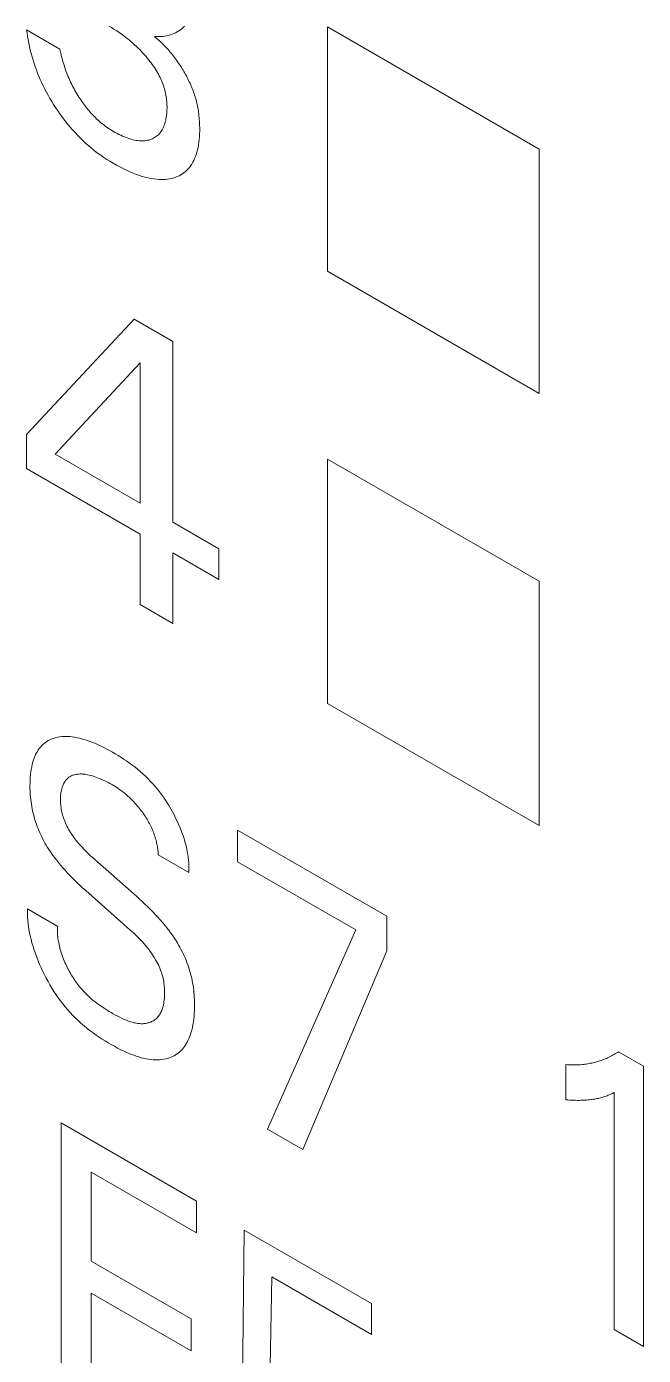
# Model space of a CAD drawing. Header units: inches. Extents: x 67578 to 72421, y -34894 to -31675.
# Drawn here: x 69279.92 to 69284.18, y -33413.28 to -33404.1 of the extents above; entities that cross this region are included whole.
import ezdxf

# ---------------------------------------------------------------- set-up
doc = ezdxf.new("R2010")
doc.units = ezdxf.units.IN
doc.header["$MEASUREMENT"] = 0

# ---------------------------------------------------------------- blocks, each defined once
blk = doc.blocks.new('ET200S')
at = {"lineweight": 0}
for p, q in [((90.0582, -35.4944), (90.0686, -35.5005)), ((90.0686, -35.5005), (90.0791, -35.507)), ((90.3683, -35.5103), (90.3746, -35.5052)), ((90.3746, -35.5052), (90.3807, -35.4996)), ((90.3807, -35.4996), (90.3864, -35.4935)), ((91.927, -36.0283), (91.0078, -35.4976)), ((91.0078, -35.4976), (91.0078, -36.559)), ((89.6996, -35.5104), (89.8447, -35.5942)), ((89.6996, -35.5104), (89.7015, -35.5247)), ((89.7015, -35.5247), (89.7036, -35.5391)), ((89.7036, -35.5391), (89.7061, -35.5536)), ((89.7061, -35.5536), (89.709, -35.5683)), ((90.0791, -35.507), (90.0896, -35.5137)), ((90.0896, -35.5137), (90.1001, -35.5206)), ((90.1001, -35.5206), (90.1105, -35.5279)), ((90.1105, -35.5279), (90.1209, -35.5354)), ((90.1209, -35.5354), (90.129, -35.5415)), ((90.129, -35.5415), (90.1371, -35.5478)), ((90.1371, -35.5478), (90.1451, -35.5543)), ((90.1451, -35.5543), (90.1531, -35.5609)), ((90.1531, -35.5609), (90.161, -35.5678)), ((90.2551, -35.5386), (90.2644, -35.5392)), ((90.2602, -35.5428), (90.2551, -35.5386)), ((90.2653, -35.5471), (90.2602, -35.5428)), ((90.2644, -35.5392), (90.2735, -35.5394)), ((90.2703, -35.5515), (90.2653, -35.5471)), ((90.2754, -35.556), (90.2703, -35.5515)), ((90.2735, -35.5394), (90.2824, -35.5392)), ((90.2804, -35.5607), (90.2754, -35.556)), ((90.2854, -35.5654), (90.2804, -35.5607)), ((90.2824, -35.5392), (90.2912, -35.5385)), ((90.2912, -35.5385), (90.2998, -35.5375)), ((90.2998, -35.5375), (90.3082, -35.5361)), ((90.3082, -35.5361), (90.3165, -35.5343)), ((90.3165, -35.5343), (90.3246, -35.5321)), ((90.3246, -35.5321), (90.3325, -35.5295)), ((90.3325, -35.5295), (90.3401, -35.5265)), ((90.3401, -35.5265), (90.3475, -35.5231)), ((90.3475, -35.5231), (90.3547, -35.5193)), ((90.3547, -35.5193), (90.3616, -35.515)), ((90.3616, -35.515), (90.3683, -35.5103)), ((89.709, -35.5683), (89.7121, -35.583)), ((89.7121, -35.583), (89.7156, -35.5979)), ((89.7156, -35.5979), (89.7194, -35.6128)), ((89.7194, -35.6128), (89.7236, -35.6277)), ((89.8463, -35.6023), (89.8447, -35.5942)), ((89.8481, -35.6104), (89.8463, -35.6023)), ((89.8499, -35.6186), (89.8481, -35.6104)), ((89.8519, -35.6268), (89.8499, -35.6186)), ((90.161, -35.5678), (90.1689, -35.5749)), ((90.1689, -35.5749), (90.1768, -35.5821)), ((90.1768, -35.5821), (90.184, -35.5891)), ((90.184, -35.5891), (90.1912, -35.5962)), ((90.1912, -35.5962), (90.1983, -35.6035)), ((90.1983, -35.6035), (90.2053, -35.611)), ((90.2053, -35.611), (90.2122, -35.6186)), ((90.2122, -35.6186), (90.2191, -35.6265)), ((90.2904, -35.5703), (90.2854, -35.5654)), ((90.2953, -35.5753), (90.2904, -35.5703)), ((90.3002, -35.5804), (90.2953, -35.5753)), ((90.3051, -35.5856), (90.3002, -35.5804)), ((90.31, -35.5909), (90.3051, -35.5856)), ((90.3148, -35.5963), (90.31, -35.5909)), ((90.3196, -35.6018), (90.3148, -35.5963)), ((90.3243, -35.6074), (90.3196, -35.6018)), ((90.329, -35.6131), (90.3243, -35.6074)), ((90.3336, -35.6188), (90.329, -35.6131)), ((90.3382, -35.6247), (90.3336, -35.6188)), ((89.7236, -35.6277), (89.7278, -35.6418)), ((89.7278, -35.6418), (89.7323, -35.6559)), ((89.7323, -35.6559), (89.7371, -35.6699)), ((89.7371, -35.6699), (89.7421, -35.684)), ((89.8541, -35.6351), (89.8519, -35.6268)), ((89.8563, -35.6433), (89.8541, -35.6351)), ((89.8587, -35.6516), (89.8563, -35.6433)), ((89.8612, -35.6599), (89.8587, -35.6516)), ((89.8638, -35.6682), (89.8612, -35.6599)), ((89.8664, -35.6759), (89.8638, -35.6682)), ((89.8691, -35.6837), (89.8664, -35.6759)), ((90.2191, -35.6265), (90.2258, -35.6345)), ((90.2258, -35.6345), (90.231, -35.6409)), ((90.231, -35.6409), (90.236, -35.6474)), ((90.236, -35.6474), (90.241, -35.654)), ((90.241, -35.654), (90.2459, -35.6607)), ((90.2459, -35.6607), (90.2507, -35.6676)), ((90.2507, -35.6676), (90.2553, -35.6745)), ((90.2553, -35.6745), (90.2599, -35.6815)), ((90.3428, -35.6306), (90.3382, -35.6247)), ((90.3472, -35.6366), (90.3428, -35.6306)), ((90.3517, -35.6426), (90.3472, -35.6366)), ((90.356, -35.6488), (90.3517, -35.6426)), ((90.3603, -35.655), (90.356, -35.6488)), ((90.3645, -35.6612), (90.3603, -35.655)), ((90.3685, -35.6672), (90.3645, -35.6612)), ((90.3724, -35.6733), (90.3685, -35.6672)), ((90.3762, -35.6794), (90.3724, -35.6733)), ((90.3799, -35.6855), (90.3762, -35.6794)), ((89.7421, -35.684), (89.7475, -35.6981)), ((89.7475, -35.6981), (89.7532, -35.7121)), ((89.7532, -35.7121), (89.7592, -35.7261)), ((89.7592, -35.7261), (89.7654, -35.74)), ((89.8719, -35.6914), (89.8691, -35.6837)), ((89.8748, -35.6991), (89.8719, -35.6914)), ((89.8778, -35.7069), (89.8748, -35.6991)), ((89.881, -35.7146), (89.8778, -35.7069)), ((89.8842, -35.7222), (89.881, -35.7146)), ((89.8876, -35.7299), (89.8842, -35.7222)), ((89.8911, -35.7375), (89.8876, -35.7299)), ((89.8946, -35.7449), (89.8911, -35.7375)), ((90.2599, -35.6815), (90.2643, -35.6886)), ((90.2643, -35.6886), (90.2685, -35.6959)), ((90.2685, -35.6959), (90.2726, -35.7032)), ((90.2726, -35.7032), (90.2761, -35.71)), ((90.2761, -35.71), (90.2796, -35.7168)), ((90.2796, -35.7168), (90.2828, -35.7238)), ((90.2828, -35.7238), (90.2859, -35.7307)), ((90.2859, -35.7307), (90.2888, -35.7377)), ((90.3836, -35.6917), (90.3799, -35.6855)), ((90.3872, -35.698), (90.3836, -35.6917)), ((90.3907, -35.7042), (90.3872, -35.698)), ((90.3942, -35.7105), (90.3907, -35.7042)), ((90.3975, -35.7168), (90.3942, -35.7105)), ((90.4008, -35.7232), (90.3975, -35.7168)), ((90.4039, -35.7296), (90.4008, -35.7232)), ((90.407, -35.736), (90.4039, -35.7296)), ((90.41, -35.7424), (90.407, -35.736)), ((89.7654, -35.74), (89.772, -35.7538)), ((89.772, -35.7538), (89.7788, -35.7675)), ((89.7788, -35.7675), (89.7859, -35.7811)), ((89.7859, -35.7811), (89.7933, -35.7946)), ((89.7933, -35.7946), (89.8009, -35.808)), ((89.8983, -35.7522), (89.8946, -35.7449)), ((89.902, -35.7595), (89.8983, -35.7522)), ((89.9059, -35.7667), (89.902, -35.7595)), ((89.9098, -35.7739), (89.9059, -35.7667)), ((89.9139, -35.781), (89.9098, -35.7739)), ((89.918, -35.7881), (89.9139, -35.781)), ((89.9223, -35.7951), (89.918, -35.7881)), ((89.9266, -35.8021), (89.9223, -35.7951)), ((90.2888, -35.7377), (90.2916, -35.7447)), ((90.2916, -35.7447), (90.2941, -35.7517)), ((90.2941, -35.7517), (90.2965, -35.7587)), ((90.2965, -35.7587), (90.2987, -35.7657)), ((90.2987, -35.7657), (90.3006, -35.7727)), ((90.3006, -35.7727), (90.3025, -35.7799)), ((90.3025, -35.7799), (90.3041, -35.7872)), ((90.3041, -35.7872), (90.3055, -35.7944)), ((90.3055, -35.7944), (90.3067, -35.8015)), ((90.4129, -35.7488), (90.41, -35.7424)), ((90.4157, -35.7553), (90.4129, -35.7488)), ((90.4184, -35.7617), (90.4157, -35.7553)), ((90.4209, -35.7682), (90.4184, -35.7617)), ((90.4234, -35.7746), (90.4209, -35.7682)), ((90.4258, -35.7811), (90.4234, -35.7746)), ((90.428, -35.7876), (90.4258, -35.7811)), ((90.4302, -35.794), (90.428, -35.7876)), ((90.4323, -35.8008), (90.4302, -35.794)), ((89.8009, -35.808), (89.8088, -35.8212)), ((89.8088, -35.8212), (89.8168, -35.8343)), ((89.8168, -35.8343), (89.8251, -35.8472)), ((89.8251, -35.8472), (89.8349, -35.8619)), ((89.9307, -35.8085), (89.9266, -35.8021)), ((89.9349, -35.8148), (89.9307, -35.8085)), ((89.9392, -35.821), (89.9349, -35.8148)), ((89.9435, -35.8272), (89.9392, -35.821)), ((89.9479, -35.8333), (89.9435, -35.8272)), ((89.9524, -35.8393), (89.9479, -35.8333)), ((89.957, -35.8452), (89.9524, -35.8393)), ((89.9616, -35.8511), (89.957, -35.8452)), ((89.9663, -35.8568), (89.9616, -35.8511)), ((90.3067, -35.8015), (90.3076, -35.8086)), ((90.3076, -35.8086), (90.3084, -35.8156)), ((90.3084, -35.8156), (90.3091, -35.8225)), ((90.3091, -35.8225), (90.3095, -35.8294)), ((90.3095, -35.8294), (90.3098, -35.8362)), ((90.3098, -35.8362), (90.31, -35.8429)), ((90.31, -35.851), (90.3098, -35.8589)), ((90.31, -35.8429), (90.31, -35.851)), ((90.4343, -35.8077), (90.4323, -35.8008)), ((90.4362, -35.8145), (90.4343, -35.8077)), ((90.438, -35.8213), (90.4362, -35.8145)), ((90.4396, -35.8281), (90.438, -35.8213)), ((90.4412, -35.8348), (90.4396, -35.8281)), ((90.4426, -35.8416), (90.4412, -35.8348)), ((90.4439, -35.8483), (90.4426, -35.8416)), ((90.4451, -35.855), (90.4439, -35.8483)), ((89.8349, -35.8619), (89.845, -35.8762)), ((89.845, -35.8762), (89.8553, -35.8904)), ((89.8553, -35.8904), (89.8658, -35.9042)), ((89.8658, -35.9042), (89.8766, -35.9178)), ((89.9711, -35.8624), (89.9663, -35.8568)), ((89.9758, -35.8679), (89.9711, -35.8624)), ((89.9807, -35.8733), (89.9758, -35.8679)), ((89.9856, -35.8786), (89.9807, -35.8733)), ((89.9905, -35.8838), (89.9856, -35.8786)), ((89.9956, -35.8888), (89.9905, -35.8838)), ((90.0006, -35.8937), (89.9956, -35.8888)), ((90.0057, -35.8986), (90.0006, -35.8937)), ((90.0108, -35.9032), (90.0057, -35.8986)), ((90.016, -35.9078), (90.0108, -35.9032)), ((90.0212, -35.9122), (90.016, -35.9078)), ((90.3025, -35.9104), (90.3007, -35.9164)), ((90.3042, -35.9035), (90.3025, -35.9104)), ((90.3056, -35.8965), (90.3042, -35.9035)), ((90.3069, -35.8893), (90.3056, -35.8965)), ((90.3079, -35.8819), (90.3069, -35.8893)), ((90.3088, -35.8744), (90.3079, -35.8819)), ((90.3094, -35.8667), (90.3088, -35.8744)), ((90.3098, -35.8589), (90.3094, -35.8667)), ((90.4462, -35.8617), (90.4451, -35.855)), ((90.4472, -35.8683), (90.4462, -35.8617)), ((90.4481, -35.8749), (90.4472, -35.8683)), ((90.4489, -35.8815), (90.4481, -35.8749)), ((90.4502, -35.8957), (90.4489, -35.8815)), ((90.4512, -35.9097), (90.4502, -35.8957)), ((90.4518, -35.9235), (90.4512, -35.9097)), ((89.8766, -35.9178), (89.8875, -35.931)), ((89.8875, -35.931), (89.8987, -35.9439)), ((89.8987, -35.9439), (89.9102, -35.9566)), ((89.9102, -35.9566), (89.9218, -35.9689)), ((90.0273, -35.9172), (90.0212, -35.9122)), ((90.0334, -35.9221), (90.0273, -35.9172)), ((90.0396, -35.9267), (90.0334, -35.9221)), ((90.0458, -35.9312), (90.0396, -35.9267)), ((90.052, -35.9355), (90.0458, -35.9312)), ((90.0582, -35.9397), (90.052, -35.9355)), ((90.0645, -35.9438), (90.0582, -35.9397)), ((90.0707, -35.9476), (90.0645, -35.9438)), ((90.077, -35.9514), (90.0707, -35.9476)), ((90.085, -35.956), (90.077, -35.9514)), ((90.093, -35.9603), (90.085, -35.956)), ((90.101, -35.9645), (90.093, -35.9603)), ((90.109, -35.9684), (90.101, -35.9645)), ((90.117, -35.972), (90.109, -35.9684)), ((90.2728, -35.9657), (90.2689, -35.9693)), ((90.2764, -35.9619), (90.2728, -35.9657)), ((90.2799, -35.9578), (90.2764, -35.9619)), ((90.2832, -35.9535), (90.2799, -35.9578)), ((90.2863, -35.9488), (90.2832, -35.9535)), ((90.2892, -35.944), (90.2863, -35.9488)), ((90.2919, -35.9389), (90.2892, -35.944)), ((90.2944, -35.9336), (90.2919, -35.9389)), ((90.2967, -35.928), (90.2944, -35.9336)), ((90.2988, -35.9223), (90.2967, -35.928)), ((90.3007, -35.9164), (90.2988, -35.9223)), ((90.4509, -35.9744), (90.4516, -35.9621)), ((90.4516, -35.9621), (90.452, -35.9497)), ((90.4521, -35.937), (90.4518, -35.9235)), ((90.452, -35.9497), (90.4521, -35.937)), ((89.9218, -35.9689), (89.9336, -35.9809)), ((89.9336, -35.9809), (89.9456, -35.9924)), ((89.9456, -35.9924), (89.9577, -36.0036)), ((89.9577, -36.0036), (89.9699, -36.0143)), ((89.9699, -36.0143), (89.9822, -36.0247)), ((89.9822, -36.0247), (89.9953, -36.0352)), ((90.125, -35.9754), (90.117, -35.972)), ((90.1329, -35.9785), (90.125, -35.9754)), ((90.1408, -35.9814), (90.1329, -35.9785)), ((90.1479, -35.9837), (90.1408, -35.9814)), ((90.1549, -35.9858), (90.1479, -35.9837)), ((90.1619, -35.9876), (90.1549, -35.9858)), ((90.1689, -35.9892), (90.1619, -35.9876)), ((90.1758, -35.9905), (90.1689, -35.9892)), ((90.1826, -35.9915), (90.1758, -35.9905)), ((90.1893, -35.9922), (90.1826, -35.9915)), ((90.1959, -35.9926), (90.1893, -35.9922)), ((90.2021, -35.9927), (90.1959, -35.9926)), ((90.2082, -35.9925), (90.2021, -35.9927)), ((90.2142, -35.992), (90.2082, -35.9925)), ((90.2201, -35.9913), (90.2142, -35.992)), ((90.2258, -35.9902), (90.2201, -35.9913)), ((90.2315, -35.9888), (90.2258, -35.9902)), ((90.237, -35.9872), (90.2315, -35.9888)), ((90.2423, -35.9852), (90.237, -35.9872)), ((90.2471, -35.9832), (90.2423, -35.9852)), ((90.2518, -35.9809), (90.2471, -35.9832)), ((90.2563, -35.9784), (90.2518, -35.9809)), ((90.2607, -35.9756), (90.2563, -35.9784)), ((90.2649, -35.9726), (90.2607, -35.9756)), ((90.2689, -35.9693), (90.2649, -35.9726)), ((90.4423, -36.0315), (90.4448, -36.0207)), ((90.4448, -36.0207), (90.4468, -36.0095)), ((90.4468, -36.0095), (90.4485, -35.998)), ((90.4485, -35.998), (90.4499, -35.9863)), ((90.4499, -35.9863), (90.4509, -35.9744)), ((89.9953, -36.0352), (90.0086, -36.0453)), ((90.0086, -36.0453), (90.0219, -36.0549)), ((90.0219, -36.0549), (90.0352, -36.0641)), ((90.0352, -36.0641), (90.0486, -36.0729)), ((90.0486, -36.0729), (90.062, -36.0813)), ((90.062, -36.0813), (90.0755, -36.0894)), ((90.4219, -36.0857), (90.4261, -36.0776)), ((90.4261, -36.0776), (90.4299, -36.0692)), ((90.4299, -36.0692), (90.4334, -36.0605)), ((90.4334, -36.0605), (90.4366, -36.0514)), ((90.4366, -36.0514), (90.4395, -36.0421)), ((90.4395, -36.0421), (90.4423, -36.0315)), ((91.927, -37.0897), (91.927, -36.0283)), ((90.0755, -36.0894), (90.09, -36.0977)), ((90.09, -36.0977), (90.1046, -36.1056)), ((90.1046, -36.1056), (90.1192, -36.1131)), ((90.1192, -36.1131), (90.1337, -36.1201)), ((90.1337, -36.1201), (90.1481, -36.1266)), ((90.1481, -36.1266), (90.1626, -36.1326)), ((90.1626, -36.1326), (90.1769, -36.1381)), ((90.1769, -36.1381), (90.1898, -36.1426)), ((90.3625, -36.144), (90.3697, -36.1402)), ((90.3697, -36.1402), (90.3767, -36.1358)), ((90.3767, -36.1358), (90.3835, -36.1311)), ((90.3835, -36.1311), (90.3899, -36.1259)), ((90.3899, -36.1259), (90.3961, -36.1202)), ((90.3961, -36.1202), (90.402, -36.1141)), ((90.402, -36.1141), (90.4074, -36.1076)), ((90.4074, -36.1076), (90.4126, -36.1007)), ((90.4126, -36.1007), (90.4174, -36.0934)), ((90.4174, -36.0934), (90.4219, -36.0857)), ((90.1898, -36.1426), (90.2026, -36.1467)), ((90.2026, -36.1467), (90.2153, -36.1503)), ((90.2153, -36.1503), (90.2279, -36.1534)), ((90.2279, -36.1534), (90.2404, -36.156)), ((90.2404, -36.156), (90.2527, -36.158)), ((90.2527, -36.158), (90.2649, -36.1594)), ((90.2649, -36.1594), (90.2747, -36.1601)), ((90.2747, -36.1601), (90.2844, -36.1604)), ((90.2844, -36.1604), (90.294, -36.1603)), ((90.294, -36.1603), (90.3034, -36.1598)), ((90.3034, -36.1598), (90.3127, -36.1588)), ((90.3127, -36.1588), (90.3218, -36.1574)), ((90.3218, -36.1574), (90.3306, -36.1555)), ((90.3306, -36.1555), (90.3393, -36.1532)), ((90.3393, -36.1532), (90.3472, -36.1506)), ((90.3472, -36.1506), (90.355, -36.1475)), ((90.355, -36.1475), (90.3625, -36.144)), ((91.0078, -36.559), (91.927, -37.0897)), ((89.6996, -37.2686), (90.1672, -36.7678)), ((90.1672, -36.7678), (90.3348, -36.8645)), ((90.3348, -36.8645), (90.3348, -37.6492)), ((90.1927, -36.957), (89.8236, -37.3541)), ((90.1927, -37.5672), (90.1927, -36.957)), ((89.6996, -37.4162), (89.6996, -37.2686)), ((89.8236, -37.3541), (90.1927, -37.5672)), ((91.927, -37.9062), (91.0078, -37.3755)), ((91.0078, -37.3755), (91.0078, -38.437)), ((90.1927, -37.7009), (89.6996, -37.4162)), ((90.3348, -37.6492), (90.5355, -37.7651)), ((90.1927, -38.0073), (90.1927, -37.7009)), ((90.5355, -37.8988), (90.3348, -37.7829)), ((90.3348, -37.7829), (90.3348, -38.0893)), ((90.5355, -37.7651), (90.5355, -37.8988)), ((91.927, -38.9677), (91.927, -37.9062)), ((90.3348, -38.0893), (90.1927, -38.0073)), ((91.0078, -38.437), (91.927, -38.9677)), ((90.617, -38.987), (91.2658, -39.3616)), ((90.617, -39.1242), (90.617, -38.987)), ((89.9851, -39.1048), (90.1772, -39.2748)), ((90.4045, -39.1708), (90.2719, -39.0942)), ((91.1311, -39.421), (90.617, -39.1242)), ((90.1488, -39.4198), (89.9567, -39.2499)), ((89.7036, -39.3295), (89.8349, -39.4053)), ((91.2658, -39.3616), (91.2658, -39.5118)), ((90.7462, -40.2864), (91.1311, -39.421)), ((91.2658, -39.5118), (90.8997, -40.3751)), ((92.2724, -39.9498), (92.3807, -40.0123)), ((92.0438, -40.1589), (92.0438, -40.0061)), ((92.3807, -40.0123), (92.3807, -41.2301)), ((92.2528, -41.1562), (92.2528, -40.1277)), ((89.8504, -40.2592), (90.4383, -40.5986)), ((89.8504, -41.4839), (89.8504, -40.2592)), ((90.8997, -40.3751), (90.7462, -40.2864)), ((90.4383, -40.7375), (89.981, -40.4734)), ((89.981, -40.4734), (89.981, -40.8597)), ((90.4383, -40.5986), (90.4383, -40.7375)), ((90.6379, -41.4368), (90.646, -40.7254)), ((90.646, -40.7254), (91.1988, -41.0445)), ((89.981, -40.8597), (90.4147, -41.11)), ((90.7658, -40.9282), (90.7584, -41.318)), ((91.1988, -41.1782), (90.7658, -40.9282)), ((90.4147, -41.2489), (89.981, -40.9986)), ((89.981, -40.9986), (89.981, -41.5593)), ((91.1988, -41.0445), (91.1988, -41.1782)), ((90.4147, -41.11), (90.4147, -41.2489)), ((92.3807, -41.2301), (92.2528, -41.1562))]:
    blk.add_line(p, q, dxfattribs=at)
for points in [[(90.4045, -39.1708), (90.4051, -39.1601), (90.4052, -39.1493), (90.405, -39.1383), (90.4044, -39.1271), (90.4034, -39.1157), (90.402, -39.1043), (90.4003, -39.0927), (90.3983, -39.081), (90.3958, -39.0692), (90.3927, -39.0559), (90.3892, -39.0425), (90.3853, -39.029), (90.381, -39.0155), (90.3763, -39.0019), (90.3713, -38.9884), (90.3659, -38.9749), (90.3602, -38.9615), (90.354, -38.9479), (90.3476, -38.9345), (90.3409, -38.9212), (90.3338, -38.9079), (90.3265, -38.8949), (90.3189, -38.882), (90.311, -38.8693), (90.3029, -38.8568), (90.2945, -38.8445), (90.286, -38.8325), (90.2772, -38.8208), (90.2682, -38.8094), (90.259, -38.7982), (90.2497, -38.7874), (90.2387, -38.7755), (90.2276, -38.764), (90.2163, -38.7529), (90.2049, -38.7423), (90.1933, -38.7321), (90.1815, -38.7222), (90.1697, -38.7128), (90.1577, -38.7037), (90.1457, -38.6949), (90.1337, -38.6865), (90.1215, -38.6783), (90.1094, -38.6705), (90.0973, -38.663), (90.0851, -38.6557), (90.073, -38.6487), (90.0594, -38.6411), (90.0459, -38.6338), (90.0324, -38.6268), (90.019, -38.6203), (90.0056, -38.6141), (89.9923, -38.6084), (89.979, -38.6031), (89.967, -38.5987), (89.9552, -38.5948), (89.9434, -38.5913), (89.9316, -38.5882), (89.92, -38.5856), (89.9085, -38.5835), (89.8971, -38.5819), (89.8879, -38.5809), (89.8789, -38.5804), (89.8699, -38.5802), (89.8611, -38.5803), (89.8525, -38.5809), (89.844, -38.5819), (89.8356, -38.5832), (89.8274, -38.585), (89.8203, -38.587), (89.8133, -38.5893), (89.8065, -38.592), (89.7999, -38.595), (89.7934, -38.5983), (89.7872, -38.6021), (89.7812, -38.6062), (89.7754, -38.6106), (89.7699, -38.6154), (89.7647, -38.6206), (89.7597, -38.6262), (89.755, -38.6321), (89.7506, -38.6384), (89.7464, -38.645), (89.7425, -38.6519), (89.7389, -38.6591), (89.7355, -38.6666), (89.7324, -38.6743), (89.7296, -38.6824), (89.727, -38.6906), (89.7242, -38.7011), (89.7218, -38.7119), (89.7197, -38.7231), (89.718, -38.7345), (89.7167, -38.7461), (89.7157, -38.758), (89.715, -38.7702), (89.7146, -38.7825), (89.7145, -38.795)], [(89.7145, -38.795), (89.7145, -38.8046), (89.7148, -38.8143), (89.7153, -38.8242), (89.7159, -38.8341), (89.7167, -38.8441), (89.7178, -38.8541), (89.719, -38.8643), (89.7205, -38.8746), (89.7223, -38.8849), (89.724, -38.8943), (89.726, -38.9037), (89.7282, -38.9132), (89.7306, -38.9228), (89.7332, -38.9323), (89.736, -38.9419), (89.739, -38.9515), (89.7422, -38.9612), (89.7457, -38.9708), (89.7493, -38.9801), (89.753, -38.9893), (89.757, -38.9986), (89.7612, -39.0077), (89.7655, -39.0169), (89.7701, -39.0259), (89.7748, -39.0349), (89.7797, -39.0438), (89.7848, -39.0526), (89.7906, -39.0622), (89.7967, -39.0717), (89.8029, -39.081), (89.8093, -39.0902), (89.8158, -39.0992), (89.8224, -39.1081), (89.8292, -39.1169), (89.8384, -39.1284), (89.8477, -39.1397), (89.8572, -39.1508), (89.8669, -39.1616), (89.8766, -39.1722), (89.8864, -39.1826), (89.8979, -39.1944), (89.9095, -39.206), (89.9212, -39.2173), (89.9329, -39.2284), (89.9448, -39.2392), (89.9567, -39.2499)], [(89.9851, -39.1048), (89.9778, -39.0983), (89.9705, -39.0916), (89.9633, -39.0848), (89.9561, -39.0778), (89.949, -39.0706), (89.942, -39.0632), (89.935, -39.0557), (89.9282, -39.0479), (89.9214, -39.0399), (89.9149, -39.0317), (89.9084, -39.0232), (89.9038, -39.0169), (89.8992, -39.0105), (89.8948, -39.0039), (89.8905, -38.9972), (89.8864, -38.9905), (89.8824, -38.9836), (89.8785, -38.9767), (89.8749, -38.9697), (89.8714, -38.9627), (89.8682, -38.9556), (89.8652, -38.9485), (89.8624, -38.9414), (89.8601, -38.935), (89.858, -38.9285), (89.8561, -38.922), (89.8544, -38.9156), (89.8529, -38.9091), (89.8516, -38.9027), (89.8505, -38.8964), (89.8495, -38.89), (89.8487, -38.8838), (89.848, -38.8776), (89.8476, -38.8714), (89.8472, -38.8653), (89.8471, -38.8594), (89.847, -38.8532), (89.8471, -38.8472), (89.8474, -38.8412), (89.8478, -38.8354), (89.8484, -38.8297), (89.8492, -38.8241), (89.8501, -38.8187), (89.8512, -38.8134), (89.8524, -38.8082), (89.8538, -38.8032), (89.8554, -38.7983), (89.857, -38.794), (89.8587, -38.7899), (89.8606, -38.7859), (89.8626, -38.782), (89.8647, -38.7783), (89.867, -38.7748), (89.8694, -38.7714), (89.8719, -38.7682), (89.8746, -38.7652), (89.8775, -38.7624), (89.8804, -38.7598), (89.8834, -38.7575), (89.8864, -38.7555), (89.8896, -38.7536), (89.8929, -38.7518), (89.8963, -38.7503), (89.8997, -38.7489), (89.9033, -38.7477), (89.9069, -38.7466), (89.9106, -38.7457), (89.9144, -38.745), (89.9183, -38.7443), (89.9221, -38.7439), (89.9273, -38.7435), (89.9325, -38.7433), (89.9378, -38.7433), (89.9431, -38.7436), (89.9485, -38.744), (89.954, -38.7446), (89.9595, -38.7455), (89.9651, -38.7465), (89.9721, -38.748), (89.9792, -38.7498), (89.9864, -38.7518), (89.9936, -38.7541), (90.0008, -38.7566), (90.0081, -38.7593), (90.0154, -38.7622), (90.0236, -38.7657), (90.0318, -38.7694), (90.04, -38.7733), (90.0482, -38.7774), (90.0565, -38.7817), (90.0648, -38.7863), (90.073, -38.7911), (90.08, -38.7953), (90.087, -38.7996), (90.0941, -38.8041), (90.101, -38.8088), (90.108, -38.8137), (90.115, -38.8189), (90.1219, -38.8242), (90.1308, -38.8314), (90.1397, -38.8391)], [(90.1397, -38.8391), (90.145, -38.8438), (90.1502, -38.8487), (90.1554, -38.8538), (90.1605, -38.8589), (90.1656, -38.8642), (90.1707, -38.8696), (90.1757, -38.8752), (90.1807, -38.8809), (90.1855, -38.8867), (90.1903, -38.8927), (90.1951, -38.8987), (90.1997, -38.9048), (90.2043, -38.9111), (90.2082, -38.9167), (90.2121, -38.9224), (90.2159, -38.9282), (90.2196, -38.934), (90.2233, -38.94), (90.2268, -38.9459), (90.2302, -38.952), (90.2335, -38.958), (90.2367, -38.9642), (90.2397, -38.9703), (90.2426, -38.9764), (90.2453, -38.9824), (90.2479, -38.9885), (90.2503, -38.9946), (90.2526, -39.0008), (90.2548, -39.0069), (90.2569, -39.013), (90.2588, -39.0192), (90.2606, -39.0253), (90.2623, -39.0314), (90.2637, -39.0368), (90.265, -39.0422), (90.2661, -39.0476), (90.2672, -39.053), (90.2682, -39.0583), (90.269, -39.0636), (90.2698, -39.0688), (90.2704, -39.074), (90.2709, -39.0791), (90.2714, -39.0842), (90.2717, -39.0893), (90.2719, -39.0942)], [(90.4296, -39.7425), (90.4294, -39.7326), (90.4291, -39.7226), (90.4286, -39.7125), (90.4279, -39.7024), (90.4271, -39.6921), (90.426, -39.6818), (90.4247, -39.6713), (90.4231, -39.6608), (90.4213, -39.6502), (90.4194, -39.6405), (90.4173, -39.6308), (90.415, -39.621), (90.4125, -39.6112), (90.4098, -39.6013), (90.4068, -39.5915), (90.4036, -39.5816), (90.4001, -39.5717), (90.3965, -39.5618), (90.3927, -39.5522), (90.3887, -39.5426), (90.3845, -39.5331), (90.3801, -39.5236), (90.3754, -39.5142), (90.3706, -39.5048), (90.3656, -39.4956), (90.3605, -39.4864), (90.3551, -39.4773), (90.3481, -39.4659), (90.3408, -39.4547), (90.3332, -39.4437), (90.3255, -39.4328), (90.3176, -39.4222), (90.3095, -39.4117), (90.3, -39.3999), (90.2903, -39.3883), (90.2804, -39.3769), (90.2705, -39.3658), (90.2604, -39.3549), (90.2502, -39.3442), (90.2382, -39.3321), (90.2262, -39.3201), (90.214, -39.3085), (90.2018, -39.297), (90.1895, -39.2858), (90.1772, -39.2748)], [(89.7036, -39.3295), (89.7033, -39.3416), (89.7035, -39.354), (89.704, -39.3666), (89.7049, -39.3794), (89.7063, -39.3924), (89.708, -39.4056), (89.7101, -39.4189), (89.7126, -39.4324), (89.7154, -39.4459), (89.719, -39.4613), (89.7231, -39.4768), (89.7276, -39.4924), (89.7325, -39.508), (89.7378, -39.5236), (89.7435, -39.5393), (89.7496, -39.5549), (89.756, -39.5705), (89.7627, -39.5857), (89.7698, -39.6008), (89.7771, -39.6159), (89.7848, -39.6308), (89.7928, -39.6455), (89.8012, -39.66), (89.8097, -39.6744), (89.8186, -39.6885), (89.8278, -39.7023), (89.8372, -39.7159), (89.8468, -39.7291), (89.8567, -39.742), (89.8668, -39.7546), (89.8771, -39.7668), (89.8888, -39.7798), (89.9006, -39.7924), (89.9127, -39.8045), (89.925, -39.8161), (89.9375, -39.8274), (89.9501, -39.8381), (89.9628, -39.8485), (89.9756, -39.8585), (89.9886, -39.8681), (90.0016, -39.8774), (90.0146, -39.8863), (90.0277, -39.8948), (90.0408, -39.903), (90.0539, -39.9109), (90.0669, -39.9185), (90.0812, -39.9265), (90.0954, -39.9342), (90.1095, -39.9414), (90.1236, -39.9482), (90.1376, -39.9545), (90.1516, -39.9603), (90.1655, -39.9656), (90.1763, -39.9694), (90.1871, -39.9728), (90.1978, -39.9758), (90.2085, -39.9785), (90.219, -39.9807), (90.2295, -39.9826), (90.2398, -39.984), (90.25, -39.9849), (90.2594, -39.9854), (90.2687, -39.9854), (90.2778, -39.985), (90.2867, -39.9842), (90.2955, -39.9829), (90.3041, -39.9812), (90.3125, -39.9791), (90.3206, -39.9765), (90.3276, -39.9738), (90.3344, -39.9708), (90.341, -39.9674), (90.3475, -39.9636), (90.3537, -39.9595), (90.3596, -39.9551), (90.3654, -39.9502), (90.3709, -39.9451), (90.3761, -39.9396), (90.3811, -39.9337), (90.386, -39.9273), (90.3906, -39.9205), (90.3949, -39.9134), (90.3989, -39.906), (90.4026, -39.8983), (90.4061, -39.8903), (90.4093, -39.882), (90.4123, -39.8735), (90.415, -39.8647), (90.4175, -39.8557), (90.4202, -39.8442), (90.4225, -39.8323), (90.4245, -39.8202), (90.4262, -39.8078), (90.4275, -39.7952), (90.4285, -39.7823), (90.4291, -39.7692), (90.4295, -39.756), (90.4296, -39.7425)], [(89.9646, -39.7049), (89.9586, -39.699), (89.9526, -39.6929), (89.9468, -39.6867), (89.941, -39.6803), (89.9364, -39.6749), (89.9318, -39.6694), (89.9273, -39.6638), (89.9229, -39.6581), (89.9186, -39.6522), (89.9143, -39.6463), (89.9101, -39.6402), (89.9059, -39.6341), (89.9019, -39.6279), (89.8979, -39.6216), (89.8941, -39.6152), (89.8903, -39.6088), (89.8866, -39.6023), (89.883, -39.5957), (89.8795, -39.5891), (89.8761, -39.5825), (89.8728, -39.5758), (89.8697, -39.569), (89.8666, -39.5622), (89.8637, -39.5555), (89.8607, -39.5483), (89.8579, -39.5412), (89.8552, -39.5341), (89.8527, -39.527), (89.8503, -39.5198), (89.8481, -39.5127), (89.846, -39.5056), (89.844, -39.4985), (89.8422, -39.4915), (89.8406, -39.4844), (89.8392, -39.4775), (89.8381, -39.4716), (89.8371, -39.4658), (89.8362, -39.46), (89.8355, -39.4542), (89.8349, -39.4486), (89.8344, -39.4429), (89.834, -39.4373), (89.8338, -39.4318), (89.8338, -39.4264), (89.8338, -39.421), (89.834, -39.4157), (89.8344, -39.4104), (89.8349, -39.4053)], [(90.1488, -39.4198), (90.1567, -39.4269), (90.1646, -39.4341), (90.1724, -39.4415), (90.1802, -39.4491), (90.1879, -39.4568), (90.1956, -39.4648), (90.2031, -39.4729), (90.2106, -39.4813), (90.2179, -39.4899), (90.2251, -39.4987), (90.2322, -39.5078), (90.2372, -39.5146), (90.2422, -39.5214), (90.247, -39.5284), (90.2517, -39.5355), (90.2562, -39.5427), (90.2606, -39.55), (90.2647, -39.5574), (90.2687, -39.5648), (90.2725, -39.5723), (90.276, -39.5798), (90.2793, -39.5873), (90.2823, -39.5949), (90.2849, -39.6022), (90.2873, -39.6095), (90.2894, -39.6168), (90.2912, -39.624), (90.2929, -39.6313), (90.2943, -39.6385), (90.2955, -39.6457), (90.2966, -39.6529), (90.2974, -39.66), (90.2981, -39.6671), (90.2986, -39.6741), (90.299, -39.681), (90.2992, -39.6887), (90.2993, -39.6963), (90.2992, -39.7038), (90.2989, -39.7112), (90.2984, -39.7184), (90.2977, -39.7255), (90.2968, -39.7325), (90.2957, -39.7392), (90.2944, -39.7458), (90.2932, -39.7511), (90.2919, -39.7562), (90.2904, -39.7612), (90.2888, -39.7661), (90.287, -39.7707), (90.2851, -39.7753), (90.283, -39.7796), (90.2808, -39.7838), (90.2784, -39.7879), (90.2759, -39.7917), (90.2732, -39.7954), (90.2704, -39.7988), (90.2675, -39.802), (90.2644, -39.805), (90.2612, -39.8078), (90.2579, -39.8105), (90.2544, -39.8129), (90.2508, -39.8152), (90.2471, -39.8173), (90.2433, -39.8192), (90.2394, -39.821), (90.2354, -39.8225), (90.2313, -39.8239), (90.2271, -39.8251), (90.2229, -39.8261), (90.2185, -39.8269), (90.2141, -39.8275), (90.2096, -39.828), (90.2051, -39.8282), (90.2005, -39.8283), (90.1958, -39.8282), (90.1899, -39.8279), (90.1838, -39.8272), (90.1777, -39.8263), (90.1715, -39.8251), (90.1652, -39.8237), (90.1589, -39.822), (90.1526, -39.8201), (90.1462, -39.818), (90.1397, -39.8157), (90.1333, -39.8132), (90.1239, -39.8093), (90.1145, -39.805), (90.1051, -39.8004), (90.0956, -39.7956), (90.0861, -39.7905), (90.0765, -39.7852), (90.0669, -39.7797), (90.0582, -39.7745), (90.0494, -39.7692), (90.0407, -39.7637), (90.032, -39.7581), (90.0233, -39.7522), (90.0147, -39.7462), (90.0061, -39.7399), (89.9976, -39.7335), (89.9892, -39.7267), (89.9809, -39.7197), (89.9727, -39.7124), (89.9646, -39.7049)], [(92.2724, -39.9498), (92.2674, -39.9531), (92.2623, -39.9563), (92.2571, -39.9594), (92.2519, -39.9625), (92.2466, -39.9654), (92.2413, -39.9682), (92.2359, -39.971), (92.2305, -39.9737), (92.225, -39.9762), (92.2195, -39.9787), (92.2139, -39.9811), (92.2082, -39.9833), (92.2025, -39.9855), (92.1969, -39.9875), (92.1913, -39.9894), (92.1856, -39.9913), (92.1799, -39.993), (92.1741, -39.9947), (92.1683, -39.9962), (92.1624, -39.9976), (92.1565, -39.999), (92.1506, -40.0003), (92.1446, -40.0014), (92.1385, -40.0025), (92.1324, -40.0034), (92.1263, -40.0043), (92.1202, -40.005), (92.114, -40.0057), (92.1078, -40.0062), (92.1016, -40.0067), (92.0953, -40.007), (92.089, -40.0073), (92.0827, -40.0074), (92.0763, -40.0075), (92.0698, -40.0074), (92.0634, -40.0072), (92.0569, -40.007), (92.0503, -40.0066), (92.0438, -40.0061)], [(92.0438, -40.1589), (92.0522, -40.1595), (92.0607, -40.16), (92.0691, -40.1604), (92.0775, -40.1608), (92.0858, -40.161), (92.0941, -40.1612), (92.1024, -40.1612), (92.1088, -40.1611), (92.1152, -40.161), (92.1216, -40.1608), (92.1279, -40.1604), (92.1342, -40.16), (92.1405, -40.1595), (92.1467, -40.1589), (92.1529, -40.1582), (92.1584, -40.1575), (92.1638, -40.1567), (92.1691, -40.1558), (92.1744, -40.1548), (92.1797, -40.1538), (92.185, -40.1526), (92.1902, -40.1514), (92.1953, -40.15), (92.2013, -40.1483), (92.2073, -40.1465), (92.2131, -40.1445), (92.218, -40.1427), (92.2228, -40.1409), (92.2276, -40.139), (92.2323, -40.137), (92.2392, -40.134), (92.246, -40.1309), (92.2528, -40.1277)]]:
    blk.add_lwpolyline(points, dxfattribs=at)

msp = doc.modelspace()

# ---------------------------------------------------------------- block references
at = {"xscale": 1.59100124616462, "yscale": 1.59100124616462, "zscale": 1.59100124616462}
msp.add_blockref('ET200S', (69137.2041, -33347.6241), dxfattribs=at)

doc.saveas('drawing.dxf')
